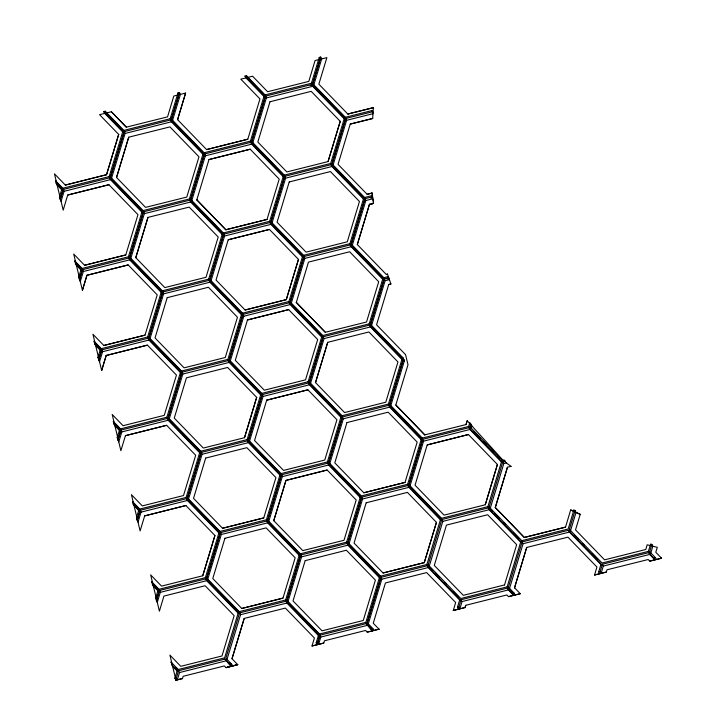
<?xml version="1.0" encoding="UTF-8"?>
<svg xmlns="http://www.w3.org/2000/svg" width="716" height="716" viewBox="0 0 716 716"><rect width="100%" height="100%" fill="white"/><g stroke="black" fill="none" stroke-linecap="round" stroke-linejoin="round"><path stroke-width="1.07" d="M371.989 111.893L345.64 118.516L331.938 163.812L364.578 197.473L365.554 199.272L332.904 165.62L346.607 120.315L372.964 113.692L372.078 110.541L345.336 117.263L312.695 83.611L320.732 57.047L319.255 57.414L311.442 83.262L312.409 85.061L310.252 85.598M386.345 274.505L387.526 274.21L386.345 274.505L357.293 244.532L369.474 204.266L373.457 203.326L372.06 193.052L367.102 194.296L338.05 164.322L350.24 124.056L372.696 118.48L373.349 107.615L347.833 114.032L373.376 107.677M109.467 177.854L110.434 179.653L143.084 213.314L142.108 211.506L109.467 177.854L63.115 189.498L64.082 191.306L61.057 201.321L59.482 197.007L61.862 189.149L56.197 183.314L55.597 180.808L62.811 188.245L63.787 190.053L56.564 182.607L55.597 180.808M60.081 199.513L63.115 189.498M59.482 197.007L60.448 198.815L62.829 190.957L61.862 189.149M367.245 632.139L379.015 629.176L367.245 632.139L365.625 630.447L324.42 640.793L323.793 643.058L312.015 646.011L314.396 638.001L285.371 608.09L244.174 618.436L231.984 658.711L237.748 664.672L225.979 667.634L237.721 664.618L225.979 667.634L224.359 665.943L183.162 676.289L182.526 678.544L175.957 680.2L169.907 655.086L180.79 666.319L221.987 655.972L234.141 615.644L205.116 585.733L163.919 596.079L159.399 611.187L150.664 574.876L161.548 586.118L202.744 575.762L214.925 535.496L185.883 505.523L144.677 515.878L140.121 530.923L131.431 494.667L142.305 505.908L183.502 495.553L195.683 455.286L166.64 425.313L125.434 435.668L120.879 450.713L112.188 414.457L123.062 425.698L164.259 415.343L176.449 375.077L147.398 345.103L106.192 355.458L101.672 370.566L92.946 334.256L103.82 345.488L145.017 335.142L157.207 294.867L128.155 264.902L86.949 275.248L82.429 290.356L73.703 254.046L84.578 265.278L125.783 254.932L137.964 214.666L108.913 184.692L67.707 195.038L63.187 210.146L60.887 200.552M106.541 174.722L118.686 134.393L106.541 174.722L65.335 185.077L54.461 173.836L60.448 198.815M161.351 291.716L147.648 337.021L148.615 338.82L162.326 293.515L161.351 291.716L128.71 258.064L82.358 269.708L83.325 271.507L80.29 281.522L78.724 277.217L81.105 269.359L75.44 263.524L74.84 261.018L82.054 268.455L83.02 270.254L75.806 262.817L74.84 261.018M122.866 131.305L123.841 133.104L110.13 178.4L109.163 176.601L122.866 131.305L103.731 111.571L105.198 111.195L123.823 130.401L124.79 132.2L106.165 113.003L105.198 111.195M79.324 279.723L82.358 269.708M110.416 176.95L143.066 210.602L144.032 212.41L111.392 178.749L110.416 176.95L124.128 131.654L170.48 120.002L203.12 153.663L204.096 155.462L190.384 200.757L189.418 198.959L203.12 153.663M79.986 278.041L82.072 271.158L81.105 269.359M111.392 178.749L125.094 133.453L124.128 131.654M82.403 290.302L86.949 275.248M116.538 177.461L128.719 137.195L169.952 126.893L198.976 156.813L186.786 197.079L145.554 207.371L116.538 177.461L128.719 137.195M178.123 94.986L173.809 96.007L167.553 116.869L126.311 127.162L111.32 111.705L126.347 127.224M180.593 371.926L166.891 417.222L167.857 419.03L181.569 373.725L180.593 371.926L147.952 338.274L101.6 349.918L102.567 351.717L99.533 361.732L97.967 357.427L100.338 349.569L94.682 343.734L94.082 341.228L101.296 348.665L102.263 350.464L95.049 343.027L94.082 341.228M142.761 214.361L129.372 258.61L128.406 256.811L142.108 211.506M177.998 92.91L178.964 94.709L171.142 120.556L170.175 118.749L177.998 92.91L179.465 92.543L180.432 94.342L172.395 120.906L205.044 154.558L204.078 152.759L171.428 119.098L179.465 92.543M98.566 359.933L101.6 349.918M129.659 257.16L162.308 290.812L163.275 292.611L130.634 258.959L129.659 257.16L143.361 211.855L189.713 200.212L222.363 233.864L223.329 235.671L209.627 280.967L208.66 279.168L222.363 233.864M100.338 349.569L101.314 351.368L98.933 359.226L97.967 357.427M130.634 258.959L144.337 213.663L143.361 211.855M101.645 370.503L106.192 355.458M135.78 257.671L147.961 217.395L189.194 207.103L218.219 237.023L206.029 277.289L164.796 287.581L135.78 257.671L147.961 217.395M185.614 93.107L177.577 119.661L185.587 93.044L180.262 94.449M199.836 452.136L186.133 497.432L187.1 499.24L200.802 453.935L199.836 452.136L167.186 418.475L120.834 430.128L121.809 431.927L118.775 441.942L117.209 437.637L119.581 429.779L113.925 423.935L113.316 421.429L120.539 428.875L121.505 430.674L114.291 423.237L113.316 421.429M117.809 440.143L120.834 430.128M148.901 337.37L181.551 371.022L182.517 372.821L149.868 339.169L148.901 337.37L162.604 292.065L208.956 280.421L241.605 314.073L242.572 315.872L209.931 282.22L208.956 280.421M190.671 199.308L223.32 232.96L224.287 234.767L191.637 201.106L190.671 199.308L204.373 154.012L250.725 142.359L283.375 176.02L284.341 177.819L270.639 223.115L269.672 221.316L283.375 176.02M119.581 429.779L120.556 431.578L118.176 439.436L117.209 437.637M149.868 339.169L163.579 293.864L162.604 292.065M191.637 201.106L205.349 155.811L204.373 154.012M167.204 297.605L155.05 337.934L184.075 367.845L225.272 357.499L237.452 317.224L208.41 287.259L167.24 297.668M196.819 199.871L208.974 159.552L250.179 149.196L279.195 179.107L267.041 219.436L225.844 229.791L196.793 199.818L225.844 229.791M177.55 119.608L206.602 149.581L247.799 139.226L259.953 98.906L240.809 79.172L252.578 76.209L267.614 91.729L308.811 81.382L315.076 60.511L319.39 59.491M219.078 532.337L205.376 577.642L206.342 579.441L220.045 534.145L219.078 532.337L186.429 498.685L140.076 510.329L141.052 512.137L138.018 522.152L136.452 517.838L138.823 509.98L133.167 504.145L132.558 501.639L139.781 509.076L140.748 510.884L133.534 503.438L132.558 501.639M264.132 95.81L265.099 97.609L251.397 142.914L250.43 141.106L264.132 95.81L244.988 76.075L246.465 75.708L265.09 94.906L266.057 96.705L247.432 77.507L246.465 75.708M137.051 520.344L140.076 510.329M168.144 417.571L200.793 451.232L201.76 453.031L169.11 419.379L168.144 417.571L181.846 372.275L228.198 360.631L260.848 394.283L261.814 396.082L248.112 441.387L247.145 439.579L260.848 394.283M242.751 314.172L210.88 281.316L209.913 279.517L223.616 234.213L269.968 222.569L302.617 256.221L303.584 258.029L289.882 303.324L288.906 301.525L302.617 256.221M284.52 176.109L252.65 143.263L251.683 141.455L265.385 96.159L311.737 84.515L344.387 118.167L345.354 119.966L331.651 165.271L330.676 163.463L344.387 118.167M169.11 419.379L182.822 374.074L181.846 372.275M210.88 281.316L224.591 236.02L223.616 234.213M252.65 143.263L266.361 97.958L265.385 96.159M256.695 397.434L227.643 367.46L186.446 377.815L174.265 418.081L203.317 448.055L244.514 437.7L256.668 397.38L244.514 437.7M228.216 239.762L216.035 280.028L245.087 310.001L286.284 299.646L298.465 259.38L269.413 229.406L228.216 239.762L269.449 229.46M269.986 101.699L257.832 142.028L286.848 171.938L328.053 161.583L340.234 121.317L311.183 91.344L270.013 101.753M318.575 634.904L316.168 642.861L317.134 644.66L319.542 636.712L318.575 634.904L285.926 601.252L239.574 612.896L238.321 612.547L205.671 578.895L159.319 590.539L160.294 592.347L157.26 602.362L155.694 598.048L158.066 590.19L152.401 584.354L151.801 581.848L159.024 589.286L159.99 591.094L152.776 583.647L151.801 581.848M242.259 316.928L228.869 361.177L227.903 359.378L241.605 314.073M156.294 600.554L159.319 590.539M187.386 497.781L220.027 531.433L221.002 533.241L188.353 499.589L187.386 497.781L201.089 452.485L247.441 440.832L280.09 474.493L281.057 476.292L267.354 521.597L266.379 519.789L280.09 474.493M229.156 359.727L261.796 393.379L262.772 395.178L230.122 361.526L229.156 359.727L242.858 314.422L289.21 302.779L321.86 336.43L322.827 338.229L309.124 383.534L308.149 381.735L321.86 336.43M303.763 256.319L271.892 223.464L270.925 221.665L284.628 176.369L330.98 164.716L363.63 198.377L364.596 200.176L350.894 245.472L349.918 243.673L363.63 198.377M158.066 590.19L159.041 591.998L156.661 599.847L155.694 598.048M312.409 85.061L320.222 59.213L319.255 57.414M188.353 499.589L202.064 454.284L201.089 452.485M230.122 361.526L243.825 316.221L242.858 314.422M271.892 223.464L285.595 178.168L284.628 176.369M345.336 117.263L346.311 119.062L313.662 85.41L321.699 58.846L320.732 57.047M205.689 458.025L193.535 498.345L222.56 528.265L263.757 517.91L275.911 477.59L246.886 447.67L205.716 458.079M247.459 319.963L235.304 360.291L264.32 390.202L305.526 379.856L317.68 339.527L288.655 309.616L247.459 319.963L288.655 309.616M289.228 181.909L277.074 222.229L306.09 252.148L347.296 241.793L359.45 201.473L330.425 171.554L289.255 181.962M202.744 575.762L214.925 535.496M298.465 259.38L286.284 299.646L245.087 310.001M328.053 161.583L340.234 121.317M175.957 680.2L174.928 678.258L177.308 670.4L178.266 669.496L224.618 657.852L238.321 612.547M171.643 664.564L177.308 670.4L178.561 670.749L179.537 672.548L177.344 679.788L176.378 677.98L178.561 670.749L178.266 669.496L171.043 662.058L172.645 666.426M206.629 577.991L239.269 611.643L240.245 613.451L207.595 579.79L206.629 577.991L220.331 532.695L266.683 521.042L299.333 554.703L300.299 556.502L286.597 601.798L285.621 599.999L299.333 554.703M248.398 439.928L281.039 473.589L282.014 475.388L249.365 441.736L248.398 439.928L262.101 394.632L308.453 382.988L341.102 416.64L342.069 418.439L328.367 463.744L327.391 461.936L341.102 416.64M323.005 336.529L291.135 303.673L290.168 301.875L303.87 256.57L350.222 244.926L382.872 278.578L383.839 280.386L370.136 325.682L369.161 323.883L382.872 278.578M207.595 579.79L221.298 534.494L220.331 532.695M249.365 441.736L263.067 396.431L262.101 394.632M291.135 303.673L304.837 258.378L303.87 256.57M224.931 538.235L212.777 578.555L241.793 608.475L282.999 598.12L295.153 557.791L266.128 527.88L224.958 538.289M266.701 400.172L254.547 440.501L283.563 470.412L324.769 460.057L336.923 419.737L307.898 389.817L266.701 400.172L307.898 389.817M296.317 302.438L308.471 262.119L349.668 251.764L378.719 281.737L366.538 322.003L325.306 332.296L296.281 302.385L325.306 332.296M267.641 520.138L300.281 553.799L301.257 555.598L268.607 521.946L267.641 520.138L281.343 474.842L327.695 463.198L360.345 496.85L361.312 498.649L347.609 543.954L346.634 542.146L360.345 496.85M342.248 416.739L310.377 383.883L309.41 382.084L323.113 336.78L369.465 325.136L402.106 358.788L403.081 360.595L389.379 405.891L388.403 404.093L402.106 358.788M351.171 244.022L383.821 277.674L384.787 279.482L352.147 245.821L351.171 244.022L364.883 198.726L371.846 196.972C373.421 200.283 375.551 205.071 369.474 204.266L357.329 244.586M226.838 660L240.54 614.704L239.574 612.896L225.871 658.201L231.599 664.108L232.566 665.907L229.702 662.953M268.607 521.946L282.31 476.641L281.343 474.842M310.377 383.883L324.08 338.587L323.113 336.78M352.147 245.821L365.849 200.525L364.883 198.726M273.789 520.702L285.944 480.382L327.14 470.027L356.192 500.001L344.011 540.267L302.805 550.622L273.754 520.648L285.97 480.436L327.14 470.027M315.523 382.586L327.713 342.32L368.91 331.973L397.962 361.947L385.781 402.213L344.575 412.559L315.523 382.586L327.713 342.32M232.02 658.765L244.201 618.499M286.874 600.348L319.524 634L320.5 635.808L287.85 602.147L286.874 600.348L300.586 555.052L346.938 543.399L379.578 577.06L380.554 578.859L366.852 624.155L365.876 622.356L379.578 577.06M362.26 497.745L329.62 464.093L328.644 462.294L342.355 416.989L388.707 405.346L421.348 438.998L422.324 440.796L408.612 486.101L407.646 484.302L421.348 438.998M371.389 326.031L370.414 324.232L384.125 278.927L388.448 277.844L389.415 279.643L385.092 280.735L371.389 326.031L404.03 359.692L404.334 360.945L390.632 406.24L422.494 439.096M287.85 602.147L301.552 556.851L300.586 555.052M329.62 464.093L343.322 418.788L342.355 416.989M346.947 422.53L334.802 462.858L363.817 492.769L405.023 482.414L417.168 442.094L388.153 412.174L346.983 422.592M388.752 284.529L390.936 283.983L388.716 284.476L376.571 324.796L405.56 354.653L407.995 364.739L395.814 405.005L424.83 434.916L395.814 405.005M319.828 635.253L320.795 637.061L318.611 644.293L317.635 642.494L319.828 635.253L366.18 623.609L372.365 630.787L366.18 623.609M347.887 542.495L380.536 576.156L381.503 577.955L348.862 544.303L347.887 542.495L361.598 497.199L407.95 485.555L440.591 519.207L426.888 564.503L428.159 567.564L460.03 600.411M390.632 406.24L389.656 404.442L403.368 359.137L403.063 357.884L370.414 324.232M348.862 544.303L362.565 498.998L361.598 497.199M366.189 502.739L354.044 543.059L383.06 572.979L424.266 562.624L436.447 522.358L407.395 492.384L366.225 502.793M367.129 622.705L372.866 628.612L373.833 630.42L368.105 624.504L367.129 622.705L380.84 577.409L427.192 565.756L459.833 599.417L461.086 599.766L507.438 588.113L508.396 587.21L522.098 541.914L521.803 540.661L489.153 507.009L487.9 506.66L441.548 518.303L440.591 519.207M441.736 519.306L409.874 486.45L408.899 484.651L422.601 439.347L422.306 438.094L389.656 404.442M368.105 624.504L381.807 579.208L380.84 577.409M409.874 486.45L423.577 441.145L422.601 439.347L468.953 427.703L469.911 426.799L470.77 423.962L469.75 422.843L468.658 426.45L469.929 429.502L501.8 462.357M497.459 464.505L468.407 434.54L427.201 444.887L415.047 485.215L444.072 515.126L485.269 504.78L497.423 464.451L485.269 504.78M436.447 522.358L424.266 562.624L383.06 572.979M503.617 460.925L467.145 420.713L466.027 424.57L424.794 434.863M466.027 424.57L467.181 420.766M428.141 564.852L441.844 519.556L488.196 507.913L520.845 541.565L507.143 586.86L460.791 598.513L428.141 564.852L426.888 564.503L380.536 576.156M441.844 519.556L442.819 521.355L429.108 566.66L433.001 570.661M470.877 428.598L471.737 425.769L470.77 423.962M508.503 596.643L520.272 593.689L508.503 596.643L506.892 594.951L465.686 605.306L465.051 607.562L453.282 610.524L455.653 602.505L426.638 572.594L385.432 582.949L373.251 623.215L379.015 629.176M458.401 609.164L457.426 607.365L459.833 599.417M487.9 506.66L501.603 461.355L504.001 460.084L506.319 462.876L503.831 463.503L490.12 508.808L492.456 511.215M458.902 606.998L461.086 599.766L462.062 601.565L459.869 608.797L458.902 606.998L457.426 607.365M489.153 507.009L502.856 461.704L505.353 461.077M465.051 607.562L465.713 605.36M574.026 511.457L570.688 509.899L565.524 527.137L524.327 537.483L495.275 507.51L507.456 467.244L511.036 466.349M495.302 507.572L507.456 467.244M504.512 584.981L516.666 544.661L487.65 514.741L446.444 525.097L434.29 565.425L463.315 595.336L504.485 584.927M507.143 586.86L508.396 587.21L514.124 593.125L515.099 594.924L509.362 589.017L523.074 543.712L522.098 541.914L568.45 530.27L601.1 563.922L598.692 571.869L599.659 573.677M526.699 547.454L514.544 587.782L526.699 547.454L567.931 537.161L596.92 567.018L594.54 575.029L606.318 572.066L606.953 569.811L648.186 559.518L649.77 561.147L661.539 558.194L649.77 561.147M575.485 512.182L580.255 514.401L576.049 512.396L575.082 510.598L573.892 510.043L568.155 529.017L521.803 540.661M576.049 512.396L570.375 531.165L569.408 529.366L575.082 510.598M580.22 514.348L575.521 529.867L604.572 559.84L645.778 549.494L647.148 544.795L650.692 545.664M602.353 564.271L603.32 566.07L601.136 573.301L600.16 571.502L602.353 564.271L648.705 552.627L654.889 559.796L649.672 554.426L648.401 551.374L650.611 544.071L651.873 544.384L652.849 546.183L650.629 553.522L649.654 551.723L651.873 544.384M111.347 111.768L99.551 114.667L118.722 134.456M321.529 58.954L326.881 57.611L318.844 84.175L347.86 114.086M123.823 130.401L170.175 118.749M265.09 94.906L311.442 83.262M125.094 133.453L171.446 121.809L203.317 154.656M266.361 97.958L312.704 86.314L344.575 119.169M65.335 185.077L106.505 174.668M62.811 188.245L109.163 176.601M204.078 152.759L250.43 141.106M64.082 191.306L110.434 179.653M205.349 155.811L251.701 144.167L283.563 177.013M350.267 124.11L372.696 118.48M108.939 184.746L67.707 195.038M250.206 149.259L208.974 159.552M143.066 210.602L189.418 198.959M251.683 141.455L284.324 175.116L330.676 163.463M144.337 213.663L190.689 202.01L222.56 234.866M285.595 178.168L331.947 166.524L363.817 199.37M84.578 265.278L125.783 254.932M225.809 229.729L267.041 219.436M372.06 193.052L367.102 194.296M82.054 268.455L128.406 256.811M223.32 232.96L269.672 221.316M364.578 197.473L371.667 195.692L372.642 197.491L370.611 198.001M83.325 271.507L129.677 259.863L162.326 293.515M224.591 236.02L270.943 224.368L302.805 257.223M365.849 200.525L372.812 198.78M86.985 275.311L128.182 264.956M162.308 290.812L208.66 279.168M270.925 221.665L303.566 255.317L349.918 243.673M163.579 293.864L209.931 282.22M304.837 258.378L351.189 246.725L383.839 280.386M103.82 345.488L145.017 335.142M101.296 348.665L147.648 337.021M209.913 279.517L242.563 313.169L288.906 301.525M383.821 277.674L388.018 276.627L388.994 278.426L386.891 278.954M102.567 351.717L148.919 340.073L181.569 373.725M243.825 316.221L290.177 304.577L322.827 338.229M106.228 355.512L147.424 345.166M181.551 371.022L227.903 359.378M369.161 323.883L322.809 335.527L290.168 301.875M182.822 374.074L229.174 362.43L261.814 396.082M324.08 338.587L370.432 326.935L403.081 360.595M120.539 428.875L166.891 417.222M261.796 393.379L308.149 381.735M121.809 431.927L168.162 420.283L200.802 453.935M263.067 396.431L309.419 384.787L342.069 418.439M200.793 451.232L247.145 439.579M388.403 404.093L342.051 415.736L309.41 382.084M202.064 454.284L248.416 442.64L281.057 476.292M343.322 418.788L389.674 407.144L422.324 440.796M139.781 509.076L186.133 497.432M281.039 473.589L327.391 461.936M422.306 438.094L468.658 426.45L469.911 426.799L502.56 460.451M141.052 512.137L187.404 500.493L220.045 534.145M282.31 476.641L328.662 464.997L361.312 498.649M423.577 441.145L469.929 429.502M427.237 444.949L468.407 434.54M405.023 482.414L363.817 492.769M220.027 531.433L266.379 519.789M407.646 484.302L361.294 495.946L328.644 462.294M221.298 534.494L267.65 522.85L299.521 555.697M362.565 498.998L408.917 487.354L440.788 520.21M159.024 589.286L205.376 577.642M300.281 553.799L346.634 542.146M160.294 592.347L206.647 580.694L238.509 613.549M301.552 556.851L347.904 545.207L380.554 578.859M442.819 521.355L489.171 509.711L521.042 542.567M495.275 507.51L524.291 537.43L565.524 527.137M239.269 611.643L285.621 599.999M240.54 614.704L286.892 603.051L318.763 635.906M381.807 579.208L428.159 567.564M523.074 543.712L569.426 532.069L601.288 564.924M319.524 634L365.876 622.356M648.401 551.374L602.049 563.018L569.408 529.366M178.561 670.749L224.914 659.105L231.098 666.283L224.914 659.105M179.537 672.548L225.889 660.904M320.795 637.061L367.147 625.408M462.062 601.565L508.414 589.921L513.623 595.291L507.438 588.113L508.414 589.921M603.32 566.07L649.672 554.426M174.955 678.338L176.378 677.98M230.131 664.475L231.599 664.108M316.168 642.861L317.635 642.494M371.389 628.988L372.866 628.612M512.656 593.492L514.124 593.125M598.692 571.869L600.16 571.502M653.914 557.997L655.391 557.63L656.357 559.429M175.921 680.146L182.526 678.544M311.988 645.957L323.793 643.058M453.246 610.462L465.024 607.508M652.249 546.084L657.306 547.319L655.775 552.224L661.539 558.194M570.724 509.962L573.579 511.296M506.096 462.751L511.063 466.402M264.338 96.821L245.964 77.874L244.988 76.075M649.654 551.723L655.391 557.63M473.992 431.802L480.212 438.21M483.318 441.423L486.424 444.627M491.865 450.23L493.422 451.832M498.085 456.647L499.643 458.249M574.259 535.174L578.152 539.175M582.815 543.981L584.363 545.583M592.141 553.602L597.583 559.214M468.953 427.703L501.603 461.355M494.783 513.614L499.446 518.42M503.339 522.429L505.666 524.837M513.444 532.847L518.885 538.459M123.841 133.104L104.697 113.37L103.731 111.571M514.518 587.72L520.272 593.689M408.899 484.651L441.548 518.303M435.328 573.068L439.212 577.078M444.654 582.681L446.211 584.283M453.21 591.497L458.652 597.108M62.829 190.957L57.164 185.113L56.197 183.314M82.072 271.158L76.406 265.323L75.44 263.524M101.314 351.368L95.649 345.533L94.682 343.734M120.556 431.578L114.891 425.743L113.925 423.935M139.092 511.054L133.167 504.145M159.041 591.998L153.376 586.153L152.401 584.354M175.626 667.581L177.792 669.809M172.619 666.363L177.568 671.474M372.078 110.541L373.045 112.349M573.892 510.043L574.858 511.842M606.318 572.066L594.54 575.029M568.45 530.27L569.426 532.069M345.64 118.516L346.607 120.315M312.695 83.611L313.662 85.41M311.737 84.515L312.704 86.314M504.001 460.084L504.977 461.892M502.856 461.704L503.831 463.503M331.938 163.812L332.904 165.62M330.98 164.716L331.947 166.524M469.75 422.843L470.716 424.642M384.125 278.927L385.092 280.735M350.222 244.926L351.189 246.725M488.196 507.913L489.171 509.711M403.063 357.884L404.334 360.945M369.465 325.136L370.432 326.935M508.396 587.21L509.362 589.017M284.324 175.116L285.299 176.915M250.725 142.359L251.701 144.167M247.799 139.226L206.602 149.581M388.707 405.346L389.674 407.144M303.566 255.317L304.542 257.125M269.968 222.569L270.943 224.368M407.95 485.555L408.917 487.354M289.21 302.779L290.177 304.577M171.428 119.098L172.395 120.906M170.48 120.002L171.446 121.809M308.453 382.988L309.419 384.787M189.713 200.212L190.689 202.01M327.695 463.198L328.662 464.997M242.563 313.169L243.53 314.968M346.938 543.399L347.904 545.207M228.198 360.631L229.174 362.43M247.441 440.832L248.416 442.64M128.71 258.064L129.677 259.863M266.683 521.042L267.65 522.85M263.757 517.91L222.56 528.265M147.952 338.274L148.919 340.073M285.926 601.252L286.892 603.051M282.999 598.12L241.793 608.475M167.186 418.475L168.162 420.283M166.64 425.313L125.434 435.668M78.724 277.217L79.691 279.016M186.429 498.685L187.404 500.493M185.883 505.523L144.677 515.878M205.671 578.895L206.647 580.694M138.823 509.98L139.799 511.788L137.418 519.646L136.452 517.838M171.043 662.058L172.019 663.857M387.499 274.147L390.936 283.983M388.018 276.627L388.448 277.844M372.025 192.998L372.642 197.491M371.667 195.692L371.846 196.972M305.186 560.592L293.032 600.912L322.048 630.832L363.254 620.477L375.399 580.148L346.383 550.237L305.213 560.646"/></g></svg>
